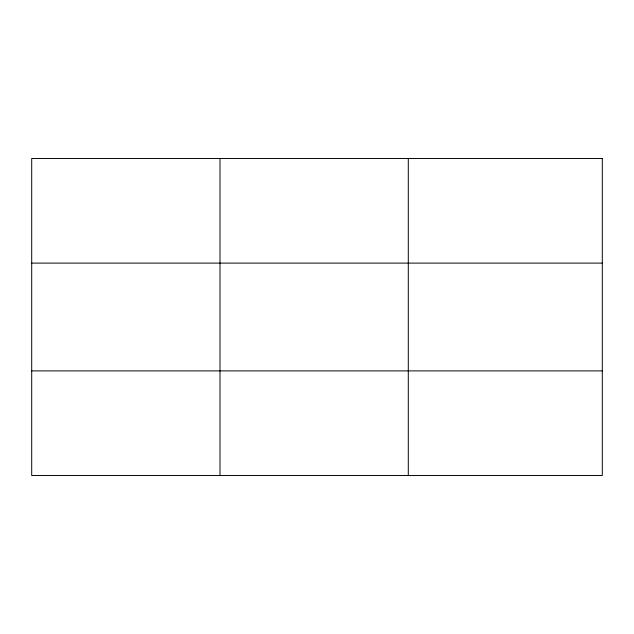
<?xml version="1.0" encoding="UTF-8"?>
<svg xmlns="http://www.w3.org/2000/svg" width="634" height="634" viewBox="0 0 634 634"><rect width="100%" height="100%" fill="white"/><g stroke="black" fill="none" stroke-linecap="round" stroke-linejoin="round"><path stroke-width="0.95" d="M219.998 475.5L219.998 158.5M408.296 475.5L408.296 158.5M31.7 263.11L602.3 263.11M31.7 370.89L602.3 370.89M602.3 158.5L31.7 158.5L31.7 475.5L602.3 475.5L602.3 158.5"/></g></svg>
